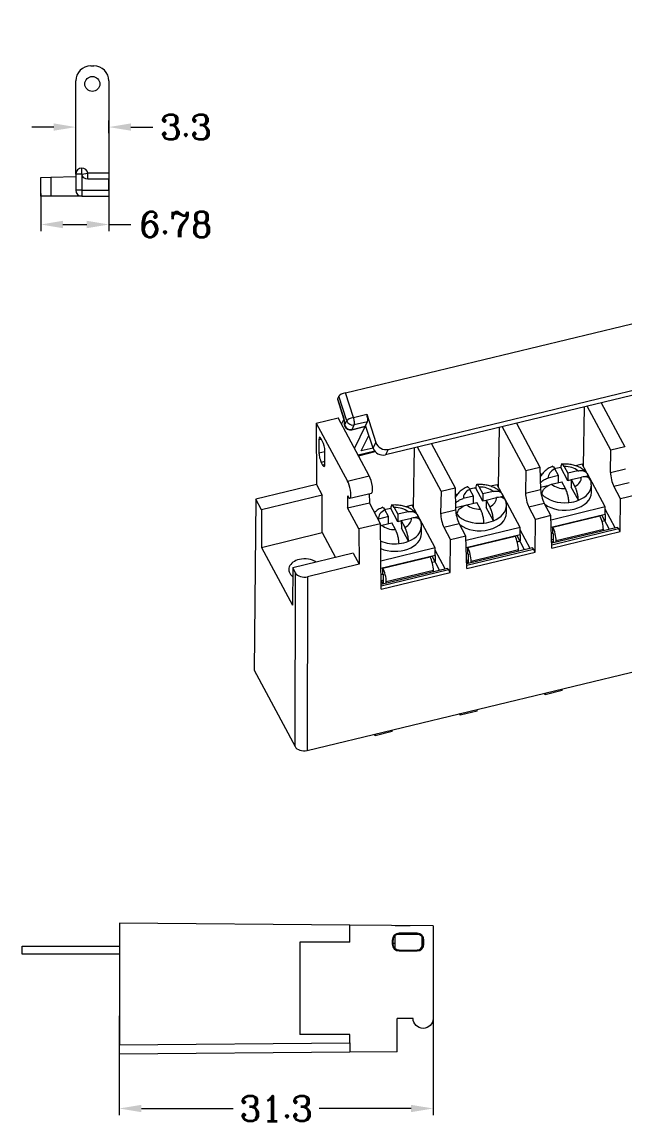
# Model space of a CAD drawing. Header units: millimetres. Extents: x -195 to 1349, y 148 to 750.
# Drawn here: x 1115 to 1175.2, y 573.2 to 683.2 of the extents above; entities that cross this region are included whole.
import ezdxf

# ---------------------------------------------------------------- set-up
doc = ezdxf.new("R2010")
doc.units = ezdxf.units.MM
doc.layers.get('0').update_dxf_attribs({"linetype": 'CONTINUOUS'})
doc.layers.get('Defpoints').update_dxf_attribs({"linetype": 'CONTINUOUS'})
doc.layers.add('100', color=7, linetype='CONTINUOUS', true_color=0xffffff)
doc.layers.add('3', color=7, linetype='CONTINUOUS', true_color=0xffffff)
doc.styles.add('ROMANC', font='romanc.shx', dxfattribs={"bigfont": 'gbcbig.shx'})
doc.dimstyles.new('副本 YanXiu', dxfattribs={"dimtxt": 2.5, "dimasz": 2.2, "dimexe": 0.66, "dimexo": 0.66, "dimgap": 0.66, "dimtad": 0, "dimdsep": 46, "dimtxsty": 'ROMANC', "dimcen": 0, "dimclrd": 131, "dimclre": 131, "dimclrt": 42, "dimazin": 2, "dimtfac": 1, "dimtofl": 0, "dimtmove": 0, "dimatfit": 3, "dimfxl": 1, "dimlwd": 5, "dimlwe": 5, "dimarcsym": 0})

# ---------------------------------------------------------------- blocks, each defined once
blk = doc.blocks.new('*D134')
at = {"color": 131, "lineweight": 5, "transparency": 16777216}
for p, q in [((1156.02, 586), (1156.02, 574.2)), ((1124.72, 584.09), (1124.72, 574.2)), ((1126.92, 574.86), (1136.08, 574.86)), ((1153.82, 574.86), (1144.67, 574.86))]:
    blk.add_line(p, q, dxfattribs=at)
at = {"color": 131, "lineweight": 18, "transparency": 16777216}
for points in [[(1126.92, 575.22), (1126.92, 574.49), (1124.72, 574.86)], [(1153.82, 575.22), (1153.82, 574.49), (1156.02, 574.86)]]:
    blk.add_solid(points, dxfattribs=at)
at = {"layer": 'Defpoints', "color": 0, "lineweight": 18, "transparency": 16777216}
for p in [(1156.02, 586.66), (1124.72, 584.75), (1156.02, 574.86)]:
    blk.add_point(p, dxfattribs=at)
at = {"color": 42, "lineweight": 18, "transparency": 16777216, "insert": (1140.37, 574.86), "char_height": 2.5, "attachment_point": 5, "style": 'ROMANC'}
blk.add_mtext('31.3', dxfattribs=at)
blk = doc.blocks.new('*D137')
at = {"color": 131, "lineweight": 5, "transparency": 16777216}
for p, q in [((1123.68, 668.58), (1123.68, 662.33)), ((1116.9, 666.07), (1116.9, 662.33)), ((1119.1, 662.99), (1121.48, 662.99)), ((1123.68, 662.99), (1125.88, 662.99))]:
    blk.add_line(p, q, dxfattribs=at)
at = {"color": 131, "lineweight": 18, "transparency": 16777216}
for points in [[(1119.1, 663.36), (1119.1, 662.62), (1116.9, 662.99)], [(1121.48, 663.36), (1121.48, 662.62), (1123.68, 662.99)]]:
    blk.add_solid(points, dxfattribs=at)
at = {"layer": 'Defpoints', "color": 0, "lineweight": 18, "transparency": 16777216}
for p in [(1123.68, 669.24), (1116.9, 666.73), (1123.68, 662.99)]:
    blk.add_point(p, dxfattribs=at)
at = {"color": 42, "lineweight": 18, "transparency": 16777216, "insert": (1130.35, 662.99), "char_height": 2.5, "attachment_point": 5, "style": 'ROMANC'}
blk.add_mtext('6.78', dxfattribs=at)
blk = doc.blocks.new('*D138')
at = {"color": 131, "lineweight": 5, "transparency": 16777216}
for p, q in [((1120.38, 672.48), (1120.38, 673.36)), ((1123.68, 672.1), (1123.68, 673.36)), ((1118.18, 672.7), (1115.98, 672.7)), ((1125.88, 672.7), (1128.08, 672.7))]:
    blk.add_line(p, q, dxfattribs=at)
at = {"color": 131, "lineweight": 18, "transparency": 16777216}
for points in [[(1118.18, 673.07), (1118.18, 672.34), (1120.38, 672.7)], [(1125.88, 673.07), (1125.88, 672.34), (1123.68, 672.7)]]:
    blk.add_solid(points, dxfattribs=at)
at = {"layer": 'Defpoints', "color": 0, "lineweight": 18, "transparency": 16777216}
for p in [(1123.68, 672.7), (1120.38, 671.82), (1123.68, 671.44)]:
    blk.add_point(p, dxfattribs=at)
at = {"color": 42, "lineweight": 18, "transparency": 16777216, "insert": (1131.36, 672.7), "char_height": 2.5, "attachment_point": 5, "style": 'ROMANC'}
blk.add_mtext('3.3', dxfattribs=at)

msp = doc.modelspace()

# ---------------------------------------------------------------- linework, layer by layer
at = {"layer": '100', "color": 7, "linetype": 'Continuous', "lineweight": 18}
for p, q in [((1147.286, 646.217), (1300.56, 683.173)), ((1121.881, 678.804), (1122.181, 678.804)), ((1120.381, 668.004), (1120.381, 677.304)), ((1123.681, 677.304), (1123.681, 668.104)), ((1151.541, 640.57), (1300.306, 676.439)), ((1300.037, 675.9), (1151.272, 640.031)), ((1120.989, 668.604), (1120.981, 668.604)), ((1116.898, 667.661), (1117.893, 667.696)), ((1116.898, 665.804), (1116.898, 667.661)), ((1117.893, 667.696), (1120.381, 667.783)), ((1120.381, 668.004), (1120.381, 666.404)), ((1123.681, 668.104), (1121.581, 668.104)), ((1123.681, 668.104), (1123.681, 667.504)), ((1123.681, 666.404), (1123.681, 667.504)), ((1123.681, 666.404), (1123.681, 665.804)), ((1117.893, 665.804), (1116.898, 665.804)), ((1120.981, 665.804), (1117.893, 665.804)), ((1120.981, 665.804), (1123.681, 665.804)), ((1146.481, 645.567), (1147.097, 643.644)), ((1146.621, 645.881), (1146.488, 645.614)), ((1146.881, 643.084), (1147.121, 643.564)), ((1149.293, 642.954), (1149.477, 643.322)), ((1149.398, 644.075), (1150.31, 641.252)), ((1147.188, 642.936), (1147.191, 642.929)), ((1147.903, 642.529), (1149.221, 642.846)), ((1149.256, 642.88), (1148.165, 640.695)), ((1150.037, 640.705), (1149.293, 642.954)), ((1148.856, 640.42), (1149.623, 641.956)), ((1148.572, 639.938), (1150.254, 640.343)), ((1150.037, 640.705), (1148.856, 640.42))]:
    msp.add_line(p, q, dxfattribs=at)
at = {"layer": '100', "color": 7, "linetype": 'Continuous', "lineweight": 13}
for p, q in [((1120.981, 668.004), (1120.981, 668.604)), ((1120.989, 668.004), (1120.989, 668.604)), ((1117.893, 667.696), (1117.893, 665.804)), ((1120.981, 668.004), (1120.381, 668.004)), ((1120.981, 668.004), (1120.981, 666.404)), ((1120.989, 668.004), (1120.981, 668.004)), ((1120.989, 668.004), (1121.581, 668.104)), ((1121.581, 667.504), (1121.581, 668.104)), ((1123.681, 667.504), (1121.581, 667.504)), ((1120.981, 666.404), (1120.381, 666.404)), ((1120.981, 666.404), (1123.681, 666.404)), ((1120.981, 666.404), (1120.981, 665.804)), ((1143.462, 610.561), (1309.464, 650.587)), ((1146.488, 645.614), (1147.104, 643.691)), ((1147.418, 643.417), (1146.621, 645.881)), ((1148.08, 643.757), (1147.286, 646.217)), ((1171.09, 644.81), (1170.986, 638.909)), ((1173.756, 640.495), (1171.398, 644.884)), ((1172.797, 645.221), (1175.155, 640.832)), ((1144.373, 643.199), (1146.539, 643.721)), ((1149.648, 637.935), (1146.539, 643.721)), ((1147.197, 642.976), (1147.418, 643.417)), ((1148.08, 643.757), (1149.398, 644.075)), ((1149.477, 643.322), (1148.158, 643.004)), ((1144.373, 643.199), (1144.376, 637.059)), ((1144.373, 643.199), (1147.483, 637.413)), ((1147.195, 642.983), (1147.197, 642.976)), ((1147.938, 642.562), (1148.158, 643.004)), ((1147.938, 642.562), (1149.256, 642.88)), ((1162.617, 642.767), (1162.513, 636.866)), ((1165.283, 638.452), (1162.925, 642.841)), ((1164.324, 643.178), (1166.682, 638.789)), ((1144.63, 641.541), (1144.871, 641.593)), ((1144.63, 641.541), (1144.636, 640.195)), ((1144.993, 641.366), (1144.856, 641.621)), ((1150.037, 640.705), (1150.31, 641.252)), ((1155.85, 641.135), (1158.209, 636.746)), ((1145.224, 640.321), (1144.636, 640.195)), ((1145.229, 639.091), (1145.223, 640.437)), ((1150.208, 640.396), (1148.542, 639.994)), ((1151.541, 640.57), (1151.272, 640.031)), ((1154.144, 640.723), (1154.04, 634.823)), ((1156.81, 636.409), (1154.451, 640.798)), ((1173.717, 638.259), (1173.756, 640.495)), ((1175.155, 640.832), (1173.756, 640.495)), ((1145.228, 639.363), (1144.866, 639.265)), ((1144.866, 639.265), (1145.003, 639.011)), ((1145.229, 639.072), (1145.003, 639.011)), ((1147.483, 637.413), (1149.648, 637.935)), ((1165.283, 638.452), (1165.244, 636.216)), ((1165.283, 638.452), (1166.682, 638.789)), ((1166.682, 638.789), (1166.741, 636.577)), ((1173.717, 638.259), (1175.214, 638.62)), ((1144.376, 637.059), (1138.342, 635.604)), ((1144.376, 637.059), (1144.949, 635.994)), ((1156.81, 636.409), (1158.209, 636.746)), ((1158.209, 636.746), (1158.267, 634.534)), ((1174.039, 636.89), (1175.569, 637.259)), ((1174.713, 635.636), (1174.039, 636.89)), ((1138.342, 635.604), (1138.16, 618.546)), ((1138.914, 634.539), (1138.342, 635.604)), ((1144.949, 635.994), (1138.914, 634.539)), ((1144.965, 632.268), (1144.949, 635.994)), ((1147.489, 635.923), (1147.494, 634.73)), ((1147.72, 635.696), (1149.886, 636.218)), ((1149.656, 636.163), (1149.66, 635.252)), ((1156.81, 636.409), (1156.77, 634.173)), ((1165.244, 636.216), (1166.741, 636.577)), ((1174.669, 632.373), (1174.713, 635.636)), ((1176.243, 636.005), (1174.713, 635.636)), ((1138.914, 634.539), (1138.89, 630.803)), ((1147.494, 634.73), (1149.66, 635.252)), ((1148.619, 632.638), (1147.494, 634.73)), ((1150.784, 633.16), (1149.66, 635.252)), ((1156.77, 634.173), (1158.267, 634.534)), ((1165.566, 634.847), (1167.096, 635.216)), ((1166.24, 633.593), (1165.566, 634.847)), ((1167.769, 633.962), (1167.096, 635.216)), ((1174.186, 632.733), (1173.181, 634.603)), ((1166.196, 630.33), (1166.24, 633.593)), ((1167.769, 633.962), (1166.24, 633.593)), ((1167.867, 630.733), (1167.769, 633.962)), ((1173.621, 632.597), (1172.865, 634.004)), ((1138.89, 630.803), (1144.965, 632.268)), ((1144.965, 632.268), (1146.291, 629.801)), ((1150.784, 633.16), (1148.619, 632.638)), ((1148.619, 632.638), (1148.648, 629.11)), ((1150.838, 626.627), (1150.784, 633.16)), ((1157.093, 632.804), (1158.622, 633.172)), ((1157.093, 632.804), (1157.766, 631.55)), ((1159.296, 631.919), (1158.622, 633.172)), ((1165.713, 630.69), (1164.708, 632.56)), ((1174.392, 632.783), (1167.853, 631.206)), ((1167.857, 631.067), (1174.509, 632.671)), ((1167.867, 630.733), (1174.669, 632.373)), ((1174.669, 632.373), (1174.509, 632.671)), ((1157.722, 628.287), (1157.766, 631.55)), ((1159.296, 631.919), (1157.766, 631.55)), ((1159.394, 628.69), (1159.296, 631.919)), ((1165.148, 630.554), (1164.392, 631.961)), ((1167.842, 631.57), (1168.03, 631.616)), ((1167.972, 631.235), (1167.845, 631.472)), ((1138.89, 630.803), (1141.99, 625.034)), ((1148.049, 630.225), (1142.015, 628.77)), ((1148.049, 630.225), (1148.648, 629.11)), ((1157.239, 628.647), (1156.235, 630.517)), ((1165.919, 630.74), (1159.38, 629.163)), ((1159.384, 629.024), (1166.036, 630.628)), ((1159.394, 628.69), (1166.196, 630.33)), ((1166.196, 630.33), (1166.036, 630.628)), ((1148.648, 629.11), (1143.508, 627.871)), ((1156.674, 628.511), (1155.918, 629.918)), ((1159.369, 629.527), (1159.557, 629.573)), ((1159.499, 629.192), (1159.372, 629.429)), ((1142.015, 628.77), (1141.99, 625.034)), ((1142.293, 628.251), (1142.015, 628.77)), ((1142.247, 610.941), (1142.293, 628.251)), ((1143.508, 627.871), (1143.462, 610.561)), ((1157.445, 628.697), (1150.834, 627.103)), ((1150.835, 626.963), (1157.562, 628.585)), ((1150.838, 626.627), (1157.722, 628.287)), ((1157.722, 628.287), (1157.562, 628.585)), ((1151.025, 627.149), (1150.831, 627.512)), ((1151.084, 627.53), (1150.851, 627.474)), ((1138.16, 618.546), (1142.247, 610.941)), ((1147.724, 593.144), (1124.724, 593.345)), ((1124.724, 593.345), (1124.724, 581.217)), ((1147.724, 591.445), (1147.724, 593.144)), ((1156.024, 593.072), (1147.724, 593.144)), ((1152.223, 593.105), (1153.723, 593.105)), ((1153.723, 593.092), (1153.723, 593.105)), ((1156.024, 593.072), (1156.024, 583.845)), ((1151.943, 591.648), (1151.943, 591.242)), ((1152.023, 591.648), (1151.943, 591.648)), ((1152.023, 591.345), (1152.023, 591.648)), ((1152.223, 591.345), (1152.223, 592.094)), ((1154.426, 592.326), (1152.62, 592.326)), ((1152.62, 592.245), (1152.62, 592.326)), ((1152.62, 592.245), (1154.426, 592.245)), ((1154.426, 592.326), (1154.426, 592.245)), ((1154.924, 591.145), (1154.924, 591.978)), ((1155.104, 591.648), (1155.023, 591.648)), ((1155.023, 591.242), (1155.023, 591.648)), ((1155.104, 591.242), (1155.104, 591.648)), ((1147.724, 591.445), (1142.724, 591.445)), ((1142.724, 591.445), (1142.724, 582.245)), ((1152.023, 591.242), (1151.943, 591.242)), ((1152.023, 591.345), (1152.023, 591.242)), ((1152.023, 591.345), (1152.223, 591.345)), ((1152.223, 590.796), (1152.223, 591.345)), ((1152.62, 590.645), (1152.62, 590.565)), ((1152.62, 590.645), (1154.426, 590.645)), ((1152.62, 590.565), (1154.426, 590.565)), ((1154.426, 590.645), (1154.426, 590.565)), ((1155.023, 591.242), (1155.104, 591.242)), ((1154.024, 583.845), (1152.423, 583.845)), ((1152.423, 580.509), (1152.423, 583.845)), ((1147.724, 582.245), (1142.724, 582.245)), ((1147.724, 581.418), (1147.724, 582.245)), ((1124.724, 581.217), (1147.724, 581.418)), ((1124.724, 580.267), (1124.724, 581.217)), ((1147.724, 581.418), (1147.724, 580.468)), ((1147.724, 580.468), (1124.724, 580.267)), ((1152.423, 580.509), (1147.724, 580.468))]:
    msp.add_line(p, q, dxfattribs=at)
at = {"layer": '100', "color": 7, "linetype": 'Continuous', "lineweight": 18}
msp.add_circle((1122.031, 677.004), 0.75, dxfattribs=at)
for centre, radius, start, end in [((1121.881, 677.304), 1.5, 90, 180), ((1122.181, 677.304), 1.5, 0, 90), ((1120.981, 668.004), 0.6, 90, 180), ((1120.989, 668.004), 0.6, 9.59407, 90), ((1120.981, 666.404), 0.6, 180, 270), ((1147.76, 643.12), 0.6, 166.58438, 197.77066), ((1147.762, 643.112), 0.6, 197.77066, 283.55603)]:
    msp.add_arc(centre, radius, start, end, dxfattribs=at)
at = {"layer": '100', "color": 7, "linetype": 'Continuous', "lineweight": 13, "extrusion": (0, 0, -1)}
for centre, radius, start, end in [((-1121.581, 668.104), 0.6, 270, 350.40606), ((-1154.426, 591.648), 0.597, 90, 180), ((-1152.62, 591.242), 0.597, 270, 0)]:
    msp.add_arc(centre, radius, start, end, dxfattribs=at)
at = {"layer": '100', "color": 7, "linetype": 'Continuous', "lineweight": 13}
for centre, radius, start, end in [((1152.62, 591.648), 0.677, 90, 180), ((1152.62, 591.648), 0.597, 131.68233, 180), ((1154.426, 591.648), 0.677, 0, 90), ((1152.62, 591.242), 0.677, 180, 270), ((1154.424, 591.145), 0.5, 270, 0), ((1154.426, 591.242), 0.677, 270, 0)]:
    msp.add_arc(centre, radius, start, end, dxfattribs=at)
at = {"layer": '100', "color": 7, "linetype": 'Continuous', "lineweight": 13, "extrusion": (6.12323e-17, -1.12482e-32, -1)}
for centre, radius, start, end in [((-1152.62, 591.648), 0.597, 48.31767, 90), ((-1154.426, 591.242), 0.597, 180, 270), ((-1155.024, 583.845), 1, 180, 0)]:
    msp.add_arc(centre, radius, start, end, dxfattribs=at)
at = {"layer": '100', "color": 7, "linetype": 'Continuous', "lineweight": 18}
for centre, major_axis, ratio, start_param, end_param in [((1147.053, 645.75), (-0.571, -0.183), 0.2747868, 6.021171, 6.2831987), ((1147.186, 646.018), (0.571, 0.183), 0.2747959, 1.308771, 2.8795673), ((1149.3, 643.871), (-0.141, 0.583), 0.2490554, 3.4292716, 5.0087903), ((1149.08, 643.43), (-0.141, 0.583), 0.2490554, 3.1415719, 3.4292716), ((1151.247, 641.478), (0.897, -0.431), 0.9262603, 3.8637345, 5.4345309), ((1150.974, 640.931), (0.914, -0.394), 0.9186471, 3.8266329, 5.3974292)]:
    msp.add_ellipse(centre, major_axis=major_axis, ratio=ratio, start_param=start_param, end_param=end_param, dxfattribs=at)
at = {"layer": '100', "color": 7, "linetype": 'Continuous', "lineweight": 13}
for centre, major_axis, ratio, start_param, end_param in [((1147.669, 643.827), (0.571, 0.183), 0.2747868, 2.8795784, 3.141606), ((1147.005, 643.492), (-0.141, 0.583), 0.2490554, 3.5967174, 5.0000679), ((1147.76, 643.12), (0.584, -0.139), 0.8699031, 3.132119, 3.6709287), ((1147.982, 643.553), (-0.571, -0.184), 0.2828806, 4.4497176, 6.0205139), ((1147.982, 643.553), (-0.537, 0.268), 0.9286892, 0.7363171, 2.3071134), ((1147.982, 643.553), (0.141, -0.583), 0.2490554, 0.2876789, 1.8672019), ((1147.76, 643.12), (0.571, 0.183), 0.2747868, 2.8795796, 3.1416077), ((1147.762, 643.112), (0.571, 0.183), 0.2747868, 2.8795784, 3.141606), ((1147.762, 643.112), (-0.537, 0.268), 0.9286892, 0.7363171, 2.3071134), ((1147.762, 643.112), (0.141, -0.583), 0.2490554, 6.2831645, 6.5708642), ((1144.858, 641.116), (0.159, -0.658), 0.2490554, 2.382074, 3.9528703), ((1144.995, 640.861), (0.159, -0.658), 0.2490554, 0.8112777, 2.382074), ((1144.864, 639.77), (0.159, -0.658), 0.2490554, 3.9528703, 5.5236667), ((1145.001, 639.516), (0.159, -0.658), 0.2490554, 5.5236667, 7.094463), ((1149.651, 637.19), (0.234, -0.972), 0.2490554, 0.000009, 2.382074), ((1174.052, 637.635), (-0.221, 0.97), 0.2606537, 0.814706, 2.3855023), ((1147.486, 636.668), (-0.234, 0.972), 0.2490554, 2.382074, 5.5236667), ((1165.579, 635.592), (-0.221, 0.97), 0.2606537, 0.814706, 2.3855023), ((1167.076, 635.953), (0.246, -0.964), 0.2373773, 3.9497866, 5.5205829), ((1158.603, 633.91), (0.246, -0.964), 0.2373773, 3.9497866, 5.5205829), ((1157.106, 633.549), (-0.221, 0.97), 0.2606537, 0.814706, 2.3855023), ((1174.503, 632.298), (-0.11, 0.485), 0.2606537, 5.527095, 6.2865983), ((1166.029, 630.255), (-0.11, 0.485), 0.2606537, 5.527095, 6.2865983), ((1143.222, 628.59), (1.6, 0.007), 0.666875, 1.9115807, 3.8487654), ((1143.222, 628.59), (1.6, 0.007), 0.666875, 0.7698083, 1.9115807), ((1143.188, 628.467), (0.95, 0.004), 0.666907, 3.4823382, 5.0530584), ((1157.556, 628.212), (-0.11, 0.485), 0.2606537, 5.527095, 6.2865983), ((1143.141, 611.157), (0.95, 0.004), 0.666907, 3.4823382, 5.0530584)]:
    msp.add_ellipse(centre, major_axis=major_axis, ratio=ratio, start_param=start_param, end_param=end_param, dxfattribs=at)
at = {"layer": '100', "color": 7, "linetype": 'Continuous', "lineweight": 18}
msp.add_open_spline([(1147.097, 643.643), (1147.104, 643.621), (1147.123, 643.561), (1147.147, 643.456), (1147.165, 643.352), (1147.171, 643.279), (1147.172, 643.24), (1147.171, 643.233), (1147.171, 643.233)], degree=3, knots=[0, 0, 0, 0, 0.1392243, 0.3669648, 0.5778628, 0.7543129, 0.8934042, 1, 1, 1, 1], dxfattribs=at)
at = {"layer": '3', "color": 7, "linetype": 'Continuous', "lineweight": 13}
for p, q in [((1169.097, 638.856), (1169.459, 638.183)), ((1170.889, 639.09), (1170.232, 638.932)), ((1171.318, 638.293), (1170.889, 639.09)), ((1166.92, 638.133), (1166.701, 638.08)), ((1168.517, 637.956), (1167.508, 637.713)), ((1168.517, 637.956), (1168.156, 638.629)), ((1168.52, 637.249), (1168.517, 637.956)), ((1169.462, 637.438), (1168.754, 638.756)), ((1170.469, 638.427), (1169.459, 638.183)), ((1169.459, 638.183), (1169.462, 637.438)), ((1169.796, 637.556), (1170.806, 637.8)), ((1171.442, 637.915), (1171.057, 637.823)), ((1173.18, 634.826), (1171.37, 638.195)), ((1160.989, 635.395), (1160.28, 636.713)), ((1160.624, 636.813), (1160.985, 636.14)), ((1162.416, 637.047), (1161.758, 636.889)), ((1162.844, 636.249), (1162.416, 637.047)), ((1167.582, 636.985), (1166.735, 636.781)), ((1167.845, 637.086), (1168.854, 637.329)), ((1169.216, 636.657), (1168.854, 637.329)), ((1169.796, 637.518), (1169.462, 637.438)), ((1169.796, 637.556), (1169.799, 636.811)), ((1169.796, 637.556), (1170.157, 636.884)), ((1170.508, 635.493), (1169.799, 636.811)), ((1171.813, 636.277), (1171.81, 637.023)), ((1158.447, 636.09), (1158.227, 636.037)), ((1160.044, 635.913), (1159.034, 635.67)), ((1160.044, 635.913), (1159.683, 636.586)), ((1160.047, 635.206), (1160.044, 635.913)), ((1161.995, 636.384), (1160.985, 636.14)), ((1160.985, 636.14), (1160.989, 635.395)), ((1161.322, 635.513), (1162.332, 635.756)), ((1162.968, 635.872), (1162.584, 635.779)), ((1164.707, 632.783), (1162.897, 636.152)), ((1151.571, 633.87), (1151.209, 634.543)), ((1152.515, 633.352), (1151.807, 634.67)), ((1152.151, 634.77), (1152.512, 634.097)), ((1153.942, 635.004), (1153.285, 634.846)), ((1154.371, 634.206), (1153.942, 635.004)), ((1159.108, 634.942), (1158.262, 634.737)), ((1159.371, 635.043), (1160.381, 635.286)), ((1160.742, 634.614), (1160.381, 635.286)), ((1161.323, 635.475), (1160.989, 635.395)), ((1161.322, 635.513), (1161.326, 634.768)), ((1161.322, 635.513), (1161.684, 634.841)), ((1162.034, 633.45), (1161.326, 634.768)), ((1163.34, 634.234), (1163.336, 634.98)), ((1173.18, 634.826), (1167.783, 633.525)), ((1173.184, 634.081), (1173.18, 634.826)), ((1151.571, 633.87), (1150.561, 633.627)), ((1151.574, 633.162), (1151.571, 633.87)), ((1153.522, 634.341), (1152.512, 634.097)), ((1152.512, 634.097), (1152.515, 633.352)), ((1152.849, 633.432), (1152.515, 633.352)), ((1152.849, 633.47), (1153.859, 633.713)), ((1152.849, 633.47), (1152.852, 632.725)), ((1152.849, 633.47), (1153.21, 632.798)), ((1154.495, 633.829), (1154.11, 633.736)), ((1156.234, 630.74), (1154.423, 634.109)), ((1173.184, 634.081), (1167.805, 632.784)), ((1167.958, 632.821), (1172.666, 633.956)), ((1173.184, 634.081), (1172.666, 633.956)), ((1172.875, 633.41), (1173.186, 633.485)), ((1173.184, 634.081), (1173.186, 633.485)), ((1150.898, 633), (1151.908, 633.243)), ((1152.269, 632.571), (1151.908, 633.243)), ((1153.561, 631.407), (1152.852, 632.725)), ((1154.866, 632.191), (1154.863, 632.936)), ((1164.707, 632.783), (1159.309, 631.482)), ((1164.71, 632.038), (1164.707, 632.783)), ((1167.958, 632.821), (1167.805, 632.784)), ((1167.961, 632.225), (1167.958, 632.821)), ((1173.006, 632.584), (1168.299, 631.449)), ((1173.007, 632.449), (1173.006, 632.584)), ((1164.71, 632.038), (1159.332, 630.741)), ((1159.485, 630.778), (1164.192, 631.913)), ((1164.71, 632.038), (1164.192, 631.913)), ((1164.401, 631.367), (1164.713, 631.442)), ((1164.71, 632.038), (1164.713, 631.442)), ((1167.823, 632.192), (1167.961, 632.225)), ((1167.961, 632.225), (1168.028, 632.1)), ((1168.032, 631.25), (1168.028, 632.1)), ((1168.299, 631.314), (1168.299, 631.449)), ((1156.234, 630.74), (1150.815, 629.434)), ((1156.237, 629.995), (1156.234, 630.74)), ((1159.485, 630.778), (1159.332, 630.741)), ((1159.35, 630.149), (1159.488, 630.182)), ((1159.488, 630.182), (1159.485, 630.778)), ((1159.488, 630.182), (1159.555, 630.057)), ((1159.559, 629.207), (1159.555, 630.057)), ((1164.533, 630.541), (1159.825, 629.406)), ((1164.533, 630.406), (1164.533, 630.541)), ((1156.237, 629.995), (1150.821, 628.689)), ((1151.012, 628.735), (1155.719, 629.87)), ((1156.237, 629.995), (1155.719, 629.87)), ((1155.928, 629.324), (1156.24, 629.399)), ((1156.237, 629.995), (1156.24, 629.399)), ((1159.826, 629.271), (1159.825, 629.406)), ((1151.012, 628.735), (1150.821, 628.689)), ((1150.826, 628.093), (1151.014, 628.139)), ((1151.014, 628.139), (1151.012, 628.735)), ((1151.014, 628.139), (1151.082, 628.013)), ((1151.085, 627.164), (1151.082, 628.013)), ((1156.059, 628.498), (1151.352, 627.363)), ((1156.06, 628.363), (1156.059, 628.498)), ((1151.352, 627.228), (1151.352, 627.363)), ((1167.2, 616.113), (1167.118, 616.265)), ((1167.199, 616.285), (1167.2, 616.113)), ((1168.895, 616.522), (1167.2, 616.113)), ((1168.895, 616.522), (1168.894, 616.694)), ((1158.726, 614.07), (1158.645, 614.222)), ((1160.421, 614.479), (1158.726, 614.07)), ((1158.726, 614.242), (1158.726, 614.07)), ((1160.421, 614.479), (1160.42, 614.65)), ((1151.948, 612.436), (1151.947, 612.607)), ((1150.253, 612.027), (1150.171, 612.179)), ((1150.252, 612.199), (1150.253, 612.027)), ((1151.948, 612.436), (1150.253, 612.027)), ((1115.02, 590.244), (1115.02, 591.044)), ((1115.02, 591.044), (1124.724, 591.044)), ((1124.724, 590.244), (1115.02, 590.244))]:
    msp.add_line(p, q, dxfattribs=at)
for centre, major_axis, ratio, start_param, end_param in [((1169.157, 637.756), (-1.65, -0.007), 0.666875, 3.7902479, 4.7453025), ((1169.157, 637.756), (-1.65, -0.007), 0.666875, 5.3610443, 6.3160989), ((1169.16, 637.011), (2.65, 0.012), 0.666875, 1.7217637, 1.9806031), ((1169.157, 637.756), (-1.65, -0.007), 0.666875, 2.2194516, 3.1745062), ((1169.16, 637.011), (2.65, 0.012), 0.666875, 0.4036319, 0.5306015), ((1160.686, 634.968), (2.65, 0.012), 0.666875, 1.7217637, 1.9806031), ((1160.683, 635.713), (-1.65, -0.007), 0.666875, 3.7902479, 4.7453025), ((1169.157, 637.756), (-1.65, -0.007), 0.666875, 0.6486553, 1.6037099), ((1169.16, 637.011), (2.65, 0.012), 0.666875, 5.2429905, 6.2831728), ((1160.683, 635.713), (-1.65, -0.007), 0.666875, 5.3610443, 6.3160989), ((1160.683, 635.713), (-1.65, -0.007), 0.666875, 2.2194516, 3.1745062), ((1160.686, 634.968), (2.65, 0.012), 0.666875, 0.4036319, 0.5306015), ((1169.16, 637.011), (2.65, 0.012), 0.666875, 3.5907094, 3.6721941), ((1169.16, 637.011), (2.65, 0.012), 0.666875, 3.6721941, 4.8633563), ((1169.163, 636.266), (2.65, 0.012), 0.666875, 3.8481764, 6.2831072), ((1152.21, 633.67), (-1.65, -0.007), 0.666875, 5.3610443, 6.3160989), ((1152.213, 632.925), (2.65, 0.012), 0.666875, 1.7217637, 1.9806031), ((1152.21, 633.67), (-1.65, -0.007), 0.666875, 3.7902479, 4.7453025), ((1160.683, 635.713), (-1.65, -0.007), 0.666875, 0.6486553, 1.6037099), ((1160.686, 634.968), (2.65, 0.012), 0.666875, 5.2429905, 6.2831728), ((1169.16, 637.011), (2.65, 0.012), 0.666875, 4.8633563, 5.2429905), ((1152.21, 633.67), (-1.65, -0.007), 0.666875, 2.2194516, 3.1745062), ((1152.213, 632.925), (2.65, 0.012), 0.666875, 0.4036319, 0.5306015), ((1160.686, 634.968), (2.65, 0.012), 0.666875, 3.5907094, 3.6721941), ((1160.686, 634.968), (2.65, 0.012), 0.666875, 3.6721941, 4.8633563), ((1160.69, 634.223), (2.65, 0.012), 0.666875, 3.8481764, 6.2831072), ((1160.686, 634.968), (2.65, 0.012), 0.666875, 4.8633563, 5.2429905), ((1172.669, 633.211), (-0.234, 0.972), 0.2490554, 3.9528703, 5.5236667), ((1152.21, 633.67), (-1.65, -0.007), 0.666875, 0.6486553, 1.6037099), ((1152.213, 632.925), (2.65, 0.012), 0.666875, 5.2429905, 6.2831728), ((1167.962, 632.076), (0.234, -0.972), 0.2490554, 0.8112777, 2.382074), ((1152.213, 632.925), (2.65, 0.012), 0.666875, 4.1462765, 4.8633563), ((1152.216, 632.18), (2.65, 0.012), 0.666875, 4.1476095, 6.2831072), ((1152.213, 632.925), (2.65, 0.012), 0.666875, 4.8633563, 5.2429905), ((1164.196, 631.168), (-0.234, 0.972), 0.2490554, 3.9528703, 5.5236667), ((1159.488, 630.033), (0.234, -0.972), 0.2490554, 0.8112777, 2.382074), ((1155.722, 629.125), (-0.234, 0.972), 0.2490554, 3.9528703, 5.5236667), ((1151.015, 627.99), (0.234, -0.972), 0.2490554, 0.8112777, 2.382074)]:
    msp.add_ellipse(centre, major_axis=major_axis, ratio=ratio, start_param=start_param, end_param=end_param, dxfattribs=at)
for points, knots in [([(1167.968, 638.892), (1167.877, 638.857), (1167.638, 638.75), (1167.296, 638.534), (1166.975, 638.233), (1166.794, 637.981), (1166.716, 637.834), (1166.702, 637.804)], [0, 0, 0, 0, 0.163026, 0.4473675, 0.698688, 0.9410265, 1, 1, 1, 1]), ([(1167.905, 638.867), (1167.908, 638.868), (1167.91, 638.869), (1167.945, 638.878), (1167.983, 638.86), (1168.066, 638.777), (1168.111, 638.712), (1168.156, 638.629)], [0, 0, 0, 0, 0.0394984, 0.0394984, 0.5197492, 0.5197492, 1, 1, 1, 1]), ([(1169.097, 638.856), (1169.053, 638.939), (1169.008, 639.004), (1168.925, 639.087), (1168.886, 639.105), (1168.823, 639.088), (1168.797, 639.053), (1168.762, 638.938), (1168.753, 638.855), (1168.754, 638.756)], [0, 0, 0, 0, 0.25, 0.25, 0.5, 0.5, 0.75, 0.75, 1, 1, 1, 1]), ([(1171.34, 638.225), (1171.275, 638.299), (1171.103, 638.47), (1170.779, 638.703), (1170.363, 638.905), (1169.9, 639.045), (1169.415, 639.114), (1169.038, 639.114), (1168.832, 639.096), (1168.785, 639.09)], [0, 0, 0, 0, 0.1113455, 0.27406, 0.4409539, 0.6121536, 0.7851525, 0.9505658, 1, 1, 1, 1]), ([(1170.469, 638.427), (1170.594, 638.457), (1170.719, 638.469), (1170.952, 638.453), (1171.061, 638.424), (1171.241, 638.331), (1171.315, 638.265), (1171.415, 638.108), (1171.441, 638.015), (1171.442, 637.915)], [0, 0, 0, 0, 0.25, 0.25, 0.5, 0.5, 0.75, 0.75, 1, 1, 1, 1]), ([(1171.765, 637.407), (1171.73, 637.554), (1171.633, 637.676), (1171.305, 637.845), (1171.057, 637.86), (1170.806, 637.8)], [0, 0, 0, 0, 0.4422659, 0.4422659, 1, 1, 1, 1]), ([(1159.494, 636.849), (1159.404, 636.814), (1159.165, 636.707), (1158.823, 636.491), (1158.502, 636.19), (1158.321, 635.938), (1158.243, 635.791), (1158.228, 635.761)], [0, 0, 0, 0, 0.163026, 0.4473675, 0.698688, 0.9410265, 1, 1, 1, 1]), ([(1159.432, 636.824), (1159.434, 636.825), (1159.437, 636.826), (1159.472, 636.835), (1159.51, 636.817), (1159.593, 636.734), (1159.638, 636.669), (1159.683, 636.586)], [0, 0, 0, 0, 0.0394984, 0.0394984, 0.5197492, 0.5197492, 1, 1, 1, 1]), ([(1160.624, 636.813), (1160.579, 636.896), (1160.535, 636.961), (1160.452, 637.044), (1160.413, 637.062), (1160.349, 637.045), (1160.323, 637.01), (1160.289, 636.895), (1160.28, 636.812), (1160.28, 636.713)], [0, 0, 0, 0, 0.25, 0.25, 0.5, 0.5, 0.75, 0.75, 1, 1, 1, 1]), ([(1162.866, 636.182), (1162.801, 636.256), (1162.63, 636.427), (1162.306, 636.66), (1161.89, 636.862), (1161.427, 637.001), (1160.941, 637.071), (1160.565, 637.071), (1160.359, 637.053), (1160.312, 637.047)], [0, 0, 0, 0, 0.1113455, 0.27406, 0.4409539, 0.6121536, 0.7851525, 0.9505658, 1, 1, 1, 1]), ([(1166.716, 637.207), (1166.749, 637.251), (1166.786, 637.294), (1166.917, 637.426), (1167.024, 637.506), (1167.258, 637.634), (1167.382, 637.682), (1167.508, 637.713)], [0, 0, 0, 0, 0.1844229, 0.1844229, 0.5922114, 0.5922114, 1, 1, 1, 1]), ([(1166.878, 636.107), (1166.878, 636.205), (1166.903, 636.311), (1167.001, 636.516), (1167.073, 636.617), (1167.344, 636.889), (1167.594, 637.025), (1167.845, 637.086)], [0, 0, 0, 0, 0.25, 0.25, 0.5, 0.5, 1, 1, 1, 1]), ([(1169.566, 635.266), (1169.566, 635.315), (1169.563, 635.369), (1169.556, 635.454), (1169.553, 635.483), (1169.548, 635.528), (1169.546, 635.544), (1169.542, 635.574), (1169.54, 635.59), (1169.533, 635.636), (1169.528, 635.668), (1169.52, 635.716), (1169.517, 635.732), (1169.511, 635.765), (1169.508, 635.781), (1169.491, 635.861), (1169.477, 635.926), (1169.456, 636.006), (1169.452, 636.022), (1169.444, 636.055), (1169.439, 636.071), (1169.426, 636.118), (1169.417, 636.15), (1169.388, 636.242), (1169.368, 636.301), (1169.342, 636.373), (1169.336, 636.387), (1169.326, 636.415), (1169.32, 636.428), (1169.304, 636.468), (1169.293, 636.494), (1169.26, 636.569), (1169.238, 636.615), (1169.216, 636.657)], [0, 0, 0, 0, 0.125, 0.125, 0.1875, 0.1875, 0.21875, 0.21875, 0.25, 0.25, 0.3125, 0.3125, 0.34375, 0.34375, 0.375, 0.375, 0.5, 0.5, 0.53125, 0.53125, 0.5625, 0.5625, 0.625, 0.625, 0.75, 0.75, 0.78125, 0.78125, 0.8125, 0.8125, 0.875, 0.875, 1, 1, 1, 1]), ([(1170.508, 635.493), (1170.507, 635.543), (1170.505, 635.596), (1170.498, 635.681), (1170.495, 635.711), (1170.49, 635.756), (1170.488, 635.771), (1170.484, 635.802), (1170.482, 635.817), (1170.47, 635.894), (1170.459, 635.958), (1170.44, 636.055), (1170.433, 636.087), (1170.418, 636.152), (1170.402, 636.217), (1170.385, 636.281), (1170.372, 636.328), (1170.368, 636.344), (1170.358, 636.375), (1170.354, 636.391), (1170.33, 636.469), (1170.31, 636.528), (1170.278, 636.613), (1170.268, 636.641), (1170.251, 636.681), (1170.246, 636.695), (1170.235, 636.721), (1170.229, 636.734), (1170.202, 636.796), (1170.18, 636.842), (1170.157, 636.884)], [0, 0, 0, 0, 0.125, 0.125, 0.1875, 0.1875, 0.21875, 0.21875, 0.25, 0.25, 0.375, 0.375, 0.4375, 0.4375, 0.5, 0.5625, 0.5625, 0.59375, 0.59375, 0.625, 0.625, 0.75, 0.75, 0.8125, 0.8125, 0.84375, 0.84375, 0.875, 0.875, 1, 1, 1, 1]), ([(1158.243, 635.164), (1158.276, 635.208), (1158.313, 635.251), (1158.444, 635.383), (1158.551, 635.463), (1158.785, 635.591), (1158.909, 635.639), (1159.034, 635.67)], [0, 0, 0, 0, 0.1844229, 0.1844229, 0.5922114, 0.5922114, 1, 1, 1, 1]), ([(1161.995, 636.384), (1162.121, 636.414), (1162.246, 636.426), (1162.479, 636.41), (1162.588, 636.381), (1162.768, 636.288), (1162.842, 636.222), (1162.941, 636.064), (1162.968, 635.972), (1162.968, 635.872)], [0, 0, 0, 0, 0.25, 0.25, 0.5, 0.5, 0.75, 0.75, 1, 1, 1, 1]), ([(1163.291, 635.364), (1163.257, 635.511), (1163.16, 635.633), (1162.831, 635.802), (1162.583, 635.817), (1162.332, 635.756)], [0, 0, 0, 0, 0.4422659, 0.4422659, 1, 1, 1, 1]), ([(1151.021, 634.806), (1150.931, 634.771), (1150.692, 634.664), (1150.409, 634.485), (1150.231, 634.332), (1150.177, 634.282)], [0, 0, 0, 0, 0.2823686, 0.7748612, 1, 1, 1, 1]), ([(1150.958, 634.781), (1150.961, 634.782), (1150.963, 634.783), (1150.998, 634.792), (1151.036, 634.774), (1151.12, 634.691), (1151.165, 634.626), (1151.209, 634.543)], [0, 0, 0, 0, 0.0394984, 0.0394984, 0.5197492, 0.5197492, 1, 1, 1, 1]), ([(1152.151, 634.77), (1152.106, 634.853), (1152.061, 634.918), (1151.978, 635.001), (1151.94, 635.019), (1151.876, 635.002), (1151.85, 634.967), (1151.815, 634.852), (1151.806, 634.769), (1151.807, 634.67)], [0, 0, 0, 0, 0.25, 0.25, 0.5, 0.5, 0.75, 0.75, 1, 1, 1, 1]), ([(1154.393, 634.139), (1154.328, 634.213), (1154.156, 634.384), (1153.833, 634.617), (1153.417, 634.819), (1152.954, 634.958), (1152.468, 635.028), (1152.091, 635.028), (1151.886, 635.009), (1151.838, 635.004)], [0, 0, 0, 0, 0.1113455, 0.27406, 0.4409539, 0.6121536, 0.7851525, 0.9505658, 1, 1, 1, 1]), ([(1158.405, 634.064), (1158.404, 634.162), (1158.43, 634.268), (1158.527, 634.473), (1158.6, 634.574), (1158.871, 634.846), (1159.121, 634.982), (1159.371, 635.043)], [0, 0, 0, 0, 0.25, 0.25, 0.5, 0.5, 1, 1, 1, 1]), ([(1161.093, 633.223), (1161.092, 633.272), (1161.09, 633.326), (1161.083, 633.411), (1161.08, 633.44), (1161.075, 633.485), (1161.073, 633.501), (1161.069, 633.531), (1161.067, 633.547), (1161.06, 633.593), (1161.055, 633.625), (1161.046, 633.673), (1161.043, 633.689), (1161.037, 633.721), (1161.034, 633.738), (1161.018, 633.818), (1161.003, 633.883), (1160.983, 633.963), (1160.979, 633.979), (1160.97, 634.011), (1160.966, 634.028), (1160.952, 634.075), (1160.943, 634.107), (1160.915, 634.199), (1160.895, 634.258), (1160.868, 634.33), (1160.863, 634.344), (1160.852, 634.372), (1160.847, 634.385), (1160.831, 634.425), (1160.82, 634.451), (1160.787, 634.526), (1160.765, 634.572), (1160.742, 634.614)], [0, 0, 0, 0, 0.125, 0.125, 0.1875, 0.1875, 0.21875, 0.21875, 0.25, 0.25, 0.3125, 0.3125, 0.34375, 0.34375, 0.375, 0.375, 0.5, 0.5, 0.53125, 0.53125, 0.5625, 0.5625, 0.625, 0.625, 0.75, 0.75, 0.78125, 0.78125, 0.8125, 0.8125, 0.875, 0.875, 1, 1, 1, 1]), ([(1162.034, 633.45), (1162.034, 633.5), (1162.031, 633.553), (1162.024, 633.638), (1162.021, 633.668), (1162.016, 633.713), (1162.014, 633.728), (1162.01, 633.759), (1162.008, 633.774), (1161.997, 633.851), (1161.986, 633.915), (1161.966, 634.012), (1161.959, 634.044), (1161.945, 634.109), (1161.929, 634.174), (1161.912, 634.237), (1161.899, 634.285), (1161.894, 634.301), (1161.885, 634.332), (1161.88, 634.348), (1161.856, 634.426), (1161.836, 634.485), (1161.805, 634.57), (1161.794, 634.598), (1161.778, 634.638), (1161.773, 634.652), (1161.762, 634.678), (1161.756, 634.691), (1161.728, 634.753), (1161.706, 634.799), (1161.684, 634.841)], [0, 0, 0, 0, 0.125, 0.125, 0.1875, 0.1875, 0.21875, 0.21875, 0.25, 0.25, 0.375, 0.375, 0.4375, 0.4375, 0.5, 0.5625, 0.5625, 0.59375, 0.59375, 0.625, 0.625, 0.75, 0.75, 0.8125, 0.8125, 0.84375, 0.84375, 0.875, 0.875, 1, 1, 1, 1]), ([(1153.522, 634.341), (1153.647, 634.371), (1153.773, 634.383), (1154.006, 634.367), (1154.114, 634.338), (1154.295, 634.245), (1154.368, 634.179), (1154.468, 634.021), (1154.494, 633.929), (1154.495, 633.829)], [0, 0, 0, 0, 0.25, 0.25, 0.5, 0.5, 0.75, 0.75, 1, 1, 1, 1]), ([(1154.818, 633.321), (1154.783, 633.468), (1154.686, 633.59), (1154.358, 633.759), (1154.11, 633.774), (1153.859, 633.713)], [0, 0, 0, 0, 0.4422659, 0.4422659, 1, 1, 1, 1]), ([(1152.619, 631.18), (1152.619, 631.229), (1152.617, 631.283), (1152.61, 631.368), (1152.607, 631.397), (1152.601, 631.442), (1152.599, 631.458), (1152.595, 631.488), (1152.593, 631.504), (1152.586, 631.55), (1152.581, 631.582), (1152.573, 631.63), (1152.57, 631.646), (1152.564, 631.678), (1152.561, 631.695), (1152.545, 631.775), (1152.53, 631.84), (1152.51, 631.92), (1152.505, 631.936), (1152.497, 631.968), (1152.492, 631.985), (1152.479, 632.032), (1152.47, 632.064), (1152.441, 632.156), (1152.421, 632.215), (1152.395, 632.287), (1152.39, 632.301), (1152.379, 632.329), (1152.374, 632.342), (1152.357, 632.382), (1152.347, 632.408), (1152.314, 632.483), (1152.291, 632.529), (1152.269, 632.571)], [0, 0, 0, 0, 0.125, 0.125, 0.1875, 0.1875, 0.21875, 0.21875, 0.25, 0.25, 0.3125, 0.3125, 0.34375, 0.34375, 0.375, 0.375, 0.5, 0.5, 0.53125, 0.53125, 0.5625, 0.5625, 0.625, 0.625, 0.75, 0.75, 0.78125, 0.78125, 0.8125, 0.8125, 0.875, 0.875, 1, 1, 1, 1]), ([(1153.561, 631.407), (1153.561, 631.457), (1153.558, 631.51), (1153.551, 631.595), (1153.548, 631.625), (1153.543, 631.67), (1153.541, 631.685), (1153.537, 631.716), (1153.535, 631.731), (1153.523, 631.808), (1153.512, 631.872), (1153.493, 631.969), (1153.486, 632.001), (1153.471, 632.066), (1153.456, 632.131), (1153.439, 632.194), (1153.425, 632.242), (1153.421, 632.258), (1153.412, 632.289), (1153.407, 632.305), (1153.383, 632.383), (1153.363, 632.442), (1153.332, 632.527), (1153.321, 632.555), (1153.305, 632.595), (1153.299, 632.609), (1153.288, 632.635), (1153.283, 632.648), (1153.255, 632.71), (1153.233, 632.756), (1153.21, 632.798)], [0, 0, 0, 0, 0.125, 0.125, 0.1875, 0.1875, 0.21875, 0.21875, 0.25, 0.25, 0.375, 0.375, 0.4375, 0.4375, 0.5, 0.5625, 0.5625, 0.59375, 0.59375, 0.625, 0.625, 0.75, 0.75, 0.8125, 0.8125, 0.84375, 0.84375, 0.875, 0.875, 1, 1, 1, 1])]:
    msp.add_open_spline(points, degree=3, knots=knots, dxfattribs=at)
for points, degree in [([(1171.799, 637.043), (1171.809, 637.239), (1171.76, 637.428)], 2), ([(1163.326, 635), (1163.335, 635.196), (1163.287, 635.385)], 2), ([(1150.785, 632.967), (1150.822, 632.98), (1150.86, 632.99), (1150.898, 633)], 3), ([(1154.852, 632.957), (1154.862, 633.153), (1154.813, 633.342)], 2)]:
    msp.add_open_spline(points, degree=degree, dxfattribs=at)

# ---------------------------------------------------------------- dimensions: what is measured, and where the dimension line sits
at = {"lineweight": 18}
for base, p1, p2, picture, middle in [((1123.681, 672.704), (1120.381, 671.821), (1123.681, 671.439), '*D138', (1131.36, 672.704)), ((1123.681, 662.991), (1116.898, 666.733), (1123.681, 669.243), '*D137', (1130.35, 662.991)), ((1156.024, 574.858), (1124.724, 584.751), (1156.024, 586.659), '*D134', (1140.374, 574.858))]:
    dim = msp.add_linear_dim(base=base, p1=p1, p2=p2, dimstyle='副本 YanXiu', dxfattribs=at)
    dim.commit()
    dim.dimension.update_dxf_attribs({"geometry": picture, "text_midpoint": middle})

doc.saveas('drawing.dxf')
